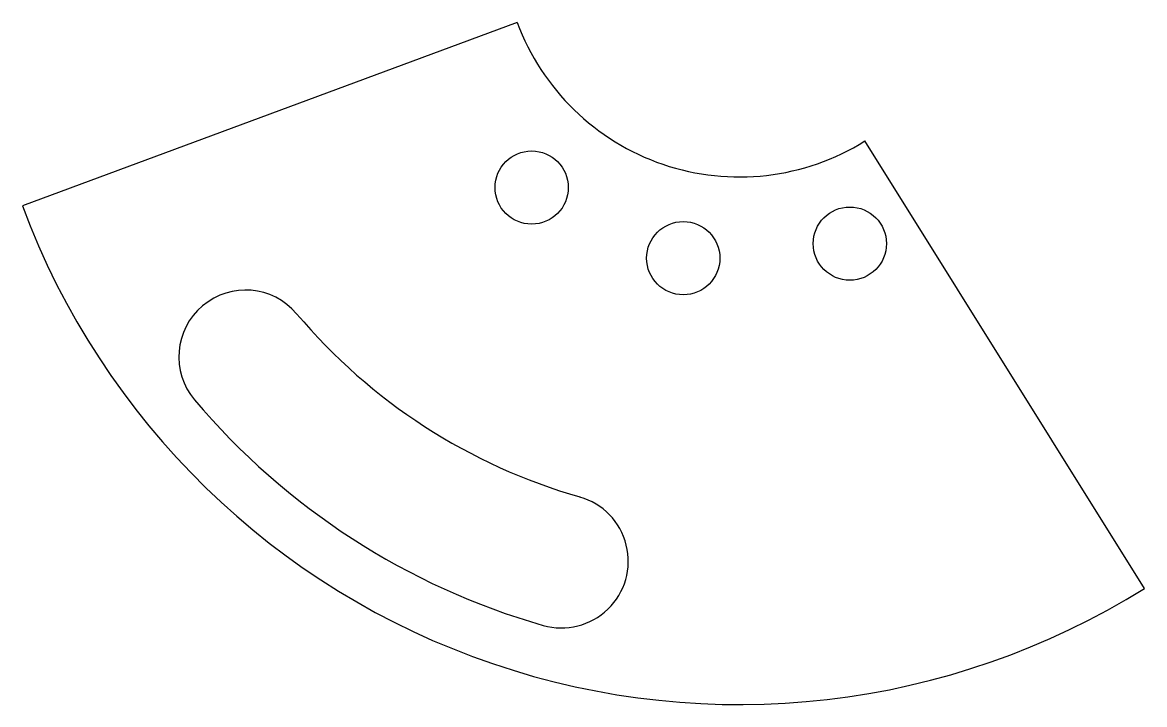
# Model space of a CAD drawing. Header units: millimetres. Extents: x -33.3 to 18.8, y -35.5 to -3.8.
import ezdxf

# ---------------------------------------------------------------- set-up
doc = ezdxf.new("R2010")
doc.units = ezdxf.units.MM

msp = doc.modelspace()

# ---------------------------------------------------------------- linework, layer by layer
for p, q in [((-10.314, -3.824), (-33.285, -12.342)), ((18.812, -30.106), (5.829, -9.329))]:
    msp.add_line(p, q)
for centre in [(-9.642, -11.491), (5.13, -14.095), (-2.605, -14.772)]:
    msp.add_circle(centre, 1.7)
for centre, radius, start, end in [((0, 0), 11, 200.3449, 302), ((0, 0), 35.5, 200.3449, 302), ((-22.923, -19.353), 3.1, 40.173, 220.173), ((0, 0), 26.9, 220.173, 254.027), ((0, 0), 33.1, 220.173, 254.027), ((-8.256, -28.842), 3.1, 254.027, 74.027)]:
    msp.add_arc(centre, radius, start, end)

doc.saveas('drawing.dxf')
